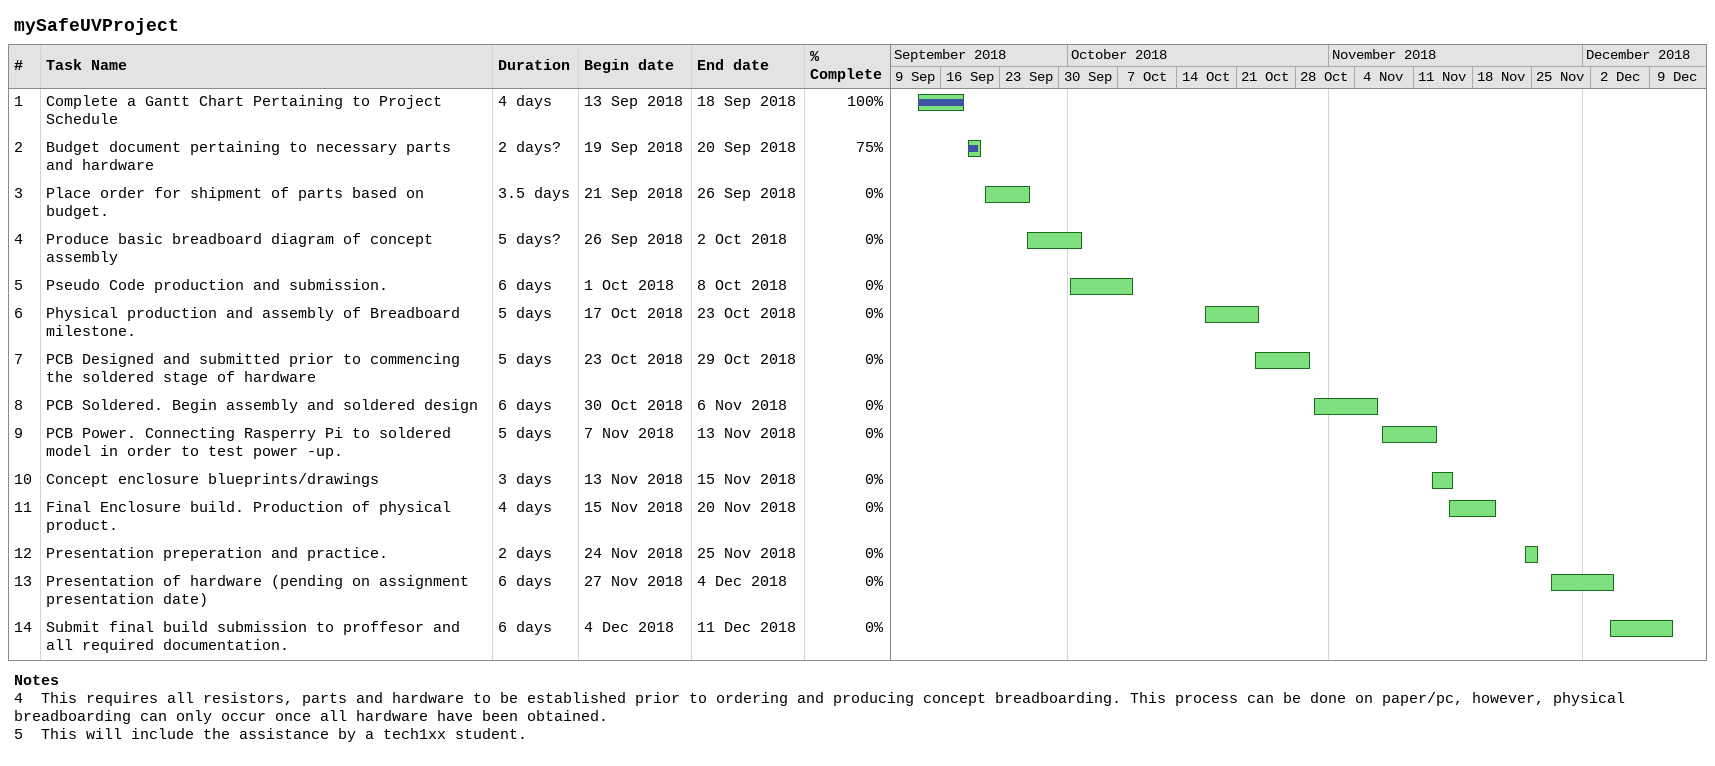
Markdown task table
mySafeUVProject

| ID | Task | Duration | Start | Finish | % complete |
|---|---|---|---|---|---|
| 1 | Complete a Gantt Chart Pertaining to Project Schedule | 4d | 2018-09-13 | 2018-09-18 | 100 |
| 2 | Budget document pertaining to necessary parts and hardware | 2d? | 2018-09-19 | 2018-09-20 | 75 |
| 3 | Place order for shipment of parts based on budget. | 3.5d | 2018-09-21 | 2018-09-26 | 0 |
| 4 | Produce basic breadboard diagram of concept assembly | 5d? | 2018-09-26 | 2018-10-02 | 0 |
| 5 | Pseudo Code production and submission. | 6d | 2018-10-01 | 2018-10-08 | 0 |
| 6 | Physical production and assembly of Breadboard milestone. | 5d | 2018-10-17 | 2018-10-23 | 0 |
| 7 | PCB Designed and submitted prior to commencing the soldered stage of hardware | 5d | 2018-10-23 | 2018-10-29 | 0 |
| 8 | PCB Soldered. Begin assembly and soldered design | 6d | 2018-10-30 | 2018-11-06 | 0 |
| 9 | PCB Power. Connecting Rasperry Pi to soldered model in order to test power -up. | 5d | 2018-11-07 | 2018-11-13 | 0 |
| 10 | Concept enclosure blueprints/drawings | 3d | 2018-11-13 | 2018-11-15 | 0 |
| 11 | Final Enclosure build. Production of physical product. | 4d | 2018-11-15 | 2018-11-20 | 0 |
| 12 | Presentation preperation and practice. | 2d | 2018-11-24 | 2018-11-25 | 0 |
| 13 | Presentation of hardware (pending on assignment presentation date) | 6d | 2018-11-27 | 2018-12-04 | 0 |
| 14 | Submit final build submission to proffesor and all required documentation. | 6d | 2018-12-04 | 2018-12-11 | 0 |

Notes
- 4: This requires all resistors, parts and hardware to be established prior to ordering and producing concept breadboarding. This process can be done on paper/pc, however, physical breadboarding can only occur once all hardware have been obtained.
- 5: This will include the assistance by a tech1xx student.
